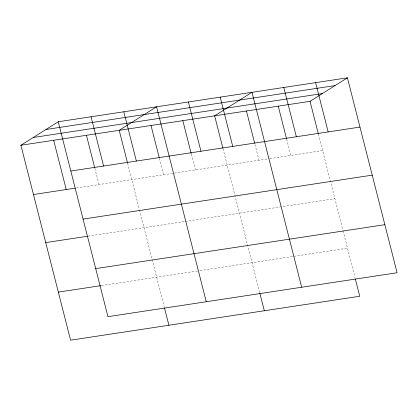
<?xml version="1.0" encoding="UTF-8"?>
<svg xmlns="http://www.w3.org/2000/svg" width="418" height="418" viewBox="0 0 418 418"><rect width="100%" height="100%" fill="white"/><g stroke="black" fill="none" stroke-linecap="round" stroke-linejoin="round"><path stroke-width="0.31" stroke-dasharray="2.09 1.57" d="M76.51 187.985L173.752 173.209M174.39 173.115L269.171 158.709M269.809 158.615L322.607 150.59M88.12 236.149L184.735 221.472M185.373 221.373L334.86 198.66M101.386 285.578L197.359 270.995M199.903 270.608L347.483 248.182M318.422 134.168L342.906 230.229M343.068 230.851L355.222 278.545M286.617 139.001L290.803 155.423M254.97 144.466L258.993 160.256M223.003 148.667L259.641 292.407M191.355 154.132L195.384 169.922M159.389 158.333L163.574 174.755M127.584 163.166L139.346 209.314M139.507 209.946L164.384 307.538M94.813 168.146L98.998 184.568"/><path stroke-width="0.63" d="M355.384 279.177L359.736 296.252L70.585 340.189L20.9 145.255L58.264 121.748L347.415 77.811L397.1 272.745L107.948 316.677L58.264 121.748M20.9 145.255L310.051 101.323L347.415 77.811M45.933 129.507L335.084 85.57M33.231 137.501L322.377 93.564M70.82 171.019L359.971 127.082M33.461 194.527L75.224 188.178M83.072 219.084L372.224 175.152M45.708 242.597L87.477 236.248M95.696 268.612L384.847 224.675M58.337 292.119L100.743 285.677M315.606 82.644L328.167 131.916M310.051 101.323L318.26 133.535M283.801 87.477L296.357 136.749M278.242 106.156L286.455 138.368M301.681 287.239L251.991 92.31L214.633 115.823L222.841 148.035M246.437 110.989L254.646 143.202M220.187 97.143L232.748 146.415M259.803 293.039L264.317 310.752M188.382 101.976L200.938 151.248M182.823 120.656L191.198 153.5M206.262 301.739L156.572 106.809L119.208 130.322L127.422 162.534M151.018 125.489L159.227 157.701M123.806 111.789L136.362 161.061M164.546 308.17L168.898 325.251M91.035 116.768L103.591 166.04M86.442 135.296L94.651 167.513M53.671 140.276L66.227 189.547"/></g></svg>
